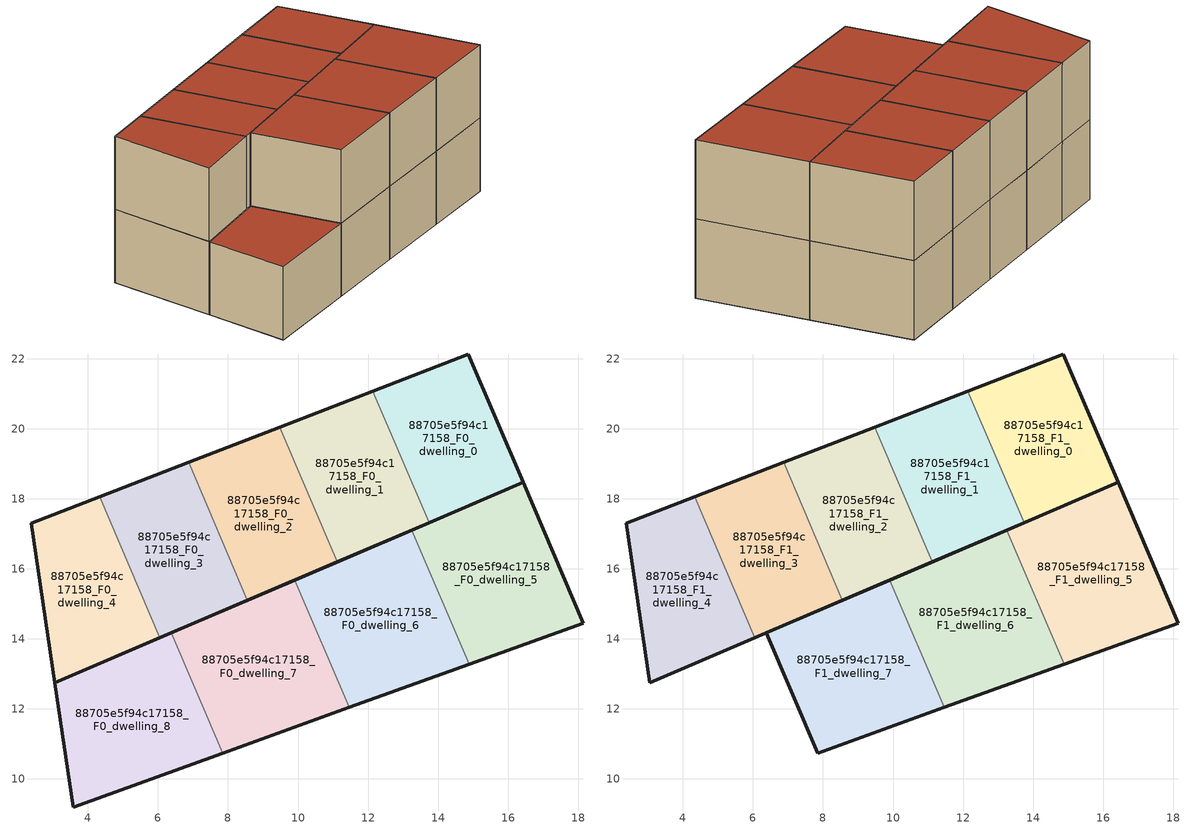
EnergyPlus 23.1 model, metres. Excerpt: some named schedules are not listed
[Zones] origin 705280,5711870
88705e5f94c17158_F0_dwelling_0
 floor ground (EU_floor_Construction): 16.43,18.47 14.87,22.14 12.14,21.08 13.75,17.32 z0
 wall outside (EU_wall_Construction): 12.14,21.08 14.87,22.14 16.43,18.47 13.75,17.32 z0:3
 wall to 88705e5f94c17158_F0_dwelling_1 (EU_wall_Construction): 13.75,17.32 12.14,21.08 z0:3
88705e5f94c17158_F0_dwelling_1
 floor ground (EU_floor_Construction): 13.75,17.32 12.14,21.08 9.48,20.05 11.12,16.2 z0
 wall outside (EU_wall_Construction): 13.75,17.32 11.12,16.2 / 9.48,20.05 12.14,21.08 z0:3
 wall to 88705e5f94c17158_F0_dwelling_2 (EU_wall_Construction): 11.12,16.2 9.48,20.05 z0:3
88705e5f94c17158_F0_dwelling_2
 floor ground (EU_floor_Construction): 11.12,16.2 9.48,20.05 6.88,19.04 8.56,15.11 z0
 wall outside (EU_wall_Construction): 11.12,16.2 8.56,15.11 / 6.88,19.04 9.48,20.05 z0:3
 wall to 88705e5f94c17158_F0_dwelling_3 (EU_wall_Construction): 8.56,15.11 6.88,19.04 z0:3
88705e5f94c17158_F0_dwelling_3
 floor ground (EU_floor_Construction): 8.56,15.11 6.88,19.04 4.33,18.06 6.05,14.04 z0
 wall outside (EU_wall_Construction): 8.56,15.11 6.05,14.04 / 4.33,18.06 6.88,19.04 z0:3
 wall to 88705e5f94c17158_F0_dwelling_4 (EU_wall_Construction): 6.05,14.04 4.33,18.06 z0:3
88705e5f94c17158_F0_dwelling_4
 floor ground (EU_floor_Construction): 6.05,14.04 4.33,18.06 2.38,17.3 3.05,12.75 z0
 wall outside (EU_wall_Construction): 6.05,14.04 3.05,12.75 2.38,17.3 4.33,18.06 z0:3
88705e5f94c17158_F0_dwelling_5
 floor ground (EU_floor_Construction): 18.14,14.46 16.43,18.47 13.25,17.11 14.89,13.28 z0
 wall outside (EU_wall_Construction): 13.25,17.11 16.43,18.47 18.14,14.46 14.89,13.28 z0:3
 wall to 88705e5f94c17158_F0_dwelling_6 (EU_wall_Construction): 14.89,13.28 13.25,17.11 z0:3
88705e5f94c17158_F0_dwelling_6
 floor ground (EU_floor_Construction): 14.89,13.28 13.25,17.11 9.91,15.68 11.46,12.04 z0
 wall outside (EU_wall_Construction): 14.89,13.28 11.46,12.04 / 9.91,15.68 13.25,17.11 z0:3
 wall to 88705e5f94c17158_F0_dwelling_7 (EU_wall_Construction): 11.46,12.04 9.91,15.68 z0:3
88705e5f94c17158_F0_dwelling_7
 floor ground (EU_floor_Construction): 11.46,12.04 9.91,15.68 6.38,14.18 7.85,10.74 z0
 wall outside (EU_wall_Construction): 11.46,12.04 7.85,10.74 / 6.38,14.18 9.91,15.68 z0:3
 wall to 88705e5f94c17158_F0_dwelling_8 (EU_wall_Construction): 7.85,10.74 6.38,14.18 z0:3
88705e5f94c17158_F0_dwelling_8
 floor ground (EU_floor_Construction): 7.85,10.74 6.38,14.18 3.05,12.75 3.57,9.2 z0
 wall outside (EU_wall_Construction): 7.85,10.74 3.57,9.2 3.05,12.75 6.38,14.18 z0:3
 roof outside (EU_roof_Construction): 6.38,14.18 7.85,10.74 3.57,9.2 3.05,12.75 z3
88705e5f94c17158_F1_dwelling_0
 floor to 88705e5f94c17158_F0_dwelling_0 (EU_floor_Construction): 16.43,18.47 14.87,22.14 12.14,21.08 13.75,17.32 z3
 wall outside (EU_wall_Construction): 12.14,21.08 14.87,22.14 16.43,18.47 13.75,17.32 z3:6
 wall to 88705e5f94c17158_F1_dwelling_1 (EU_wall_Construction): 13.75,17.32 12.14,21.08 z3:6
 roof outside (EU_roof_Construction): 14.87,22.14 16.43,18.47 13.75,17.32 12.14,21.08 z6
88705e5f94c17158_F1_dwelling_1
 floor to 88705e5f94c17158_F0_dwelling_1 (EU_floor_Construction): 13.75,17.32 12.14,21.08 9.48,20.05 11.12,16.2 z3
 wall outside (EU_wall_Construction): 13.75,17.32 11.12,16.2 / 9.48,20.05 12.14,21.08 z3:6
 wall to 88705e5f94c17158_F1_dwelling_2 (EU_wall_Construction): 11.12,16.2 9.48,20.05 z3:6
 roof outside (EU_roof_Construction): 12.14,21.08 13.75,17.32 11.12,16.2 9.48,20.05 z6
88705e5f94c17158_F1_dwelling_2
 floor to 88705e5f94c17158_F0_dwelling_2 (EU_floor_Construction): 11.12,16.2 9.48,20.05 6.88,19.04 8.56,15.11 z3
 wall outside (EU_wall_Construction): 11.12,16.2 8.56,15.11 / 6.88,19.04 9.48,20.05 z3:6
 wall to 88705e5f94c17158_F1_dwelling_3 (EU_wall_Construction): 8.56,15.11 6.88,19.04 z3:6
 roof outside (EU_roof_Construction): 9.48,20.05 11.12,16.2 8.56,15.11 6.88,19.04 z6
88705e5f94c17158_F1_dwelling_3
 floor to 88705e5f94c17158_F0_dwelling_3 (EU_floor_Construction): 8.56,15.11 6.88,19.04 4.33,18.06 6.05,14.04 z3
 wall outside (EU_wall_Construction): 8.56,15.11 6.05,14.04 / 4.33,18.06 6.88,19.04 z3:6
 wall to 88705e5f94c17158_F1_dwelling_4 (EU_wall_Construction): 6.05,14.04 4.33,18.06 z3:6
 roof outside (EU_roof_Construction): 6.88,19.04 8.56,15.11 6.05,14.04 4.33,18.06 z6
88705e5f94c17158_F1_dwelling_4
 floor to 88705e5f94c17158_F0_dwelling_4 (EU_floor_Construction): 6.05,14.04 4.33,18.06 2.38,17.3 3.05,12.75 z3
 wall outside (EU_wall_Construction): 6.05,14.04 3.05,12.75 2.38,17.3 4.33,18.06 z3:6
 roof outside (EU_roof_Construction): 4.33,18.06 6.05,14.04 3.05,12.75 2.38,17.3 z6
88705e5f94c17158_F1_dwelling_5
 floor to 88705e5f94c17158_F0_dwelling_5 (EU_floor_Construction): 18.14,14.46 16.43,18.47 13.25,17.11 14.89,13.28 z3
 wall outside (EU_wall_Construction): 13.25,17.11 16.43,18.47 18.14,14.46 14.89,13.28 z3:6
 wall to 88705e5f94c17158_F1_dwelling_6 (EU_wall_Construction): 14.89,13.28 13.25,17.11 z3:6
 roof outside (EU_roof_Construction): 16.43,18.47 18.14,14.46 14.89,13.28 13.25,17.11 z6
88705e5f94c17158_F1_dwelling_6
 floor to 88705e5f94c17158_F0_dwelling_6 (EU_floor_Construction): 14.89,13.28 13.25,17.11 9.91,15.68 11.46,12.04 z3
 wall outside (EU_wall_Construction): 14.89,13.28 11.46,12.04 / 9.91,15.68 13.25,17.11 z3:6
 wall to 88705e5f94c17158_F1_dwelling_7 (EU_wall_Construction): 11.46,12.04 9.91,15.68 z3:6
 roof outside (EU_roof_Construction): 13.25,17.11 14.89,13.28 11.46,12.04 9.91,15.68 z6
88705e5f94c17158_F1_dwelling_7
 floor to 88705e5f94c17158_F0_dwelling_7 (EU_floor_Construction): 11.46,12.04 9.91,15.68 6.38,14.18 7.85,10.74 z3
 wall outside (EU_wall_Construction): 11.46,12.04 7.85,10.74 6.38,14.18 9.91,15.68 z3:6
 roof outside (EU_roof_Construction): 9.91,15.68 11.46,12.04 7.85,10.74 6.38,14.18 z6
[Building]
EU S2 Campaign: North Axis=0; Terrain=City; Solar Distribution=FullExterior
[Site:Location]
London: Latitude=51.5; Longitude=-0.5; Time Zone=0; Elevation=25
[SizingPeriod:WeatherFileDays]
AnnualSizingPeriod: Begin Month=1; Begin Day of Month=1; End Month=12; End Day of Month=31; Day of Week for Start Day=Monday; Use Weather File Daylight Saving Period=No; Use Weather File Rain and Snow Indicators=No
[MATERIAL]
EU_InternalMass_Material: Roughness=MediumRough; Thickness=0.1; Conductivity=1; Density=1800; Specific Heat=900; Thermal Absorptance=0.9; Solar Absorptance=0.7; Visible Absorptance=0.7
[MATERIAL:NOMASS] Roughness=MediumRough; Thermal Absorptance=0.9; Solar Absorptance=0.7; Visible Absorptance=0.7
Name | Thermal Resistance
EU_wall_NoMass | 1.04674
EU_roof_NoMass | 4.32442
EU_floor_NoMass | 2.04616
[CONSTRUCTION]
EU_wall_Construction: EU_wall_NoMass
EU_roof_Construction: EU_roof_NoMass
EU_floor_Construction: EU_floor_NoMass
EU_InternalMass_Construction: EU_InternalMass_Material
[ZONE] Type=1; Multiplier=1; Ceiling Height=autocalculate; Floor Area=autocalculate; Part of Total Floor Area=Yes
Name | Volume
88705e5f94c17158_F0_dwelling_0; 88705e5f94c17158_F1_dwelling_0 | 35.4133
88705e5f94c17158_F0_dwelling_1; 88705e5f94c17158_F1_dwelling_1 | 35.4207
88705e5f94c17158_F0_dwelling_2; 88705e5f94c17158_F1_dwelling_2 | 35.4163
88705e5f94c17158_F0_dwelling_3; 88705e5f94c17158_F1_dwelling_3 | 35.4097
88705e5f94c17158_F0_dwelling_4; 88705e5f94c17158_F1_dwelling_4 | 35.4221
88705e5f94c17158_F0_dwelling_5; 88705e5f94c17158_F1_dwelling_5 | 44.2603
88705e5f94c17158_F0_dwelling_6; 88705e5f94c17158_F1_dwelling_6 | 44.2727
88705e5f94c17158_F0_dwelling_7; 88705e5f94c17158_F1_dwelling_7 | 44.2683
88705e5f94c17158_F0_dwelling_8 | 44.2698
[INTERNALMASS] Construction=EU_InternalMass_Construction
Name | Zone or ZoneList | Surface Area
88705e5f94c17158_F0_dwelling_0_EU_InternalMass | 88705e5f94c17158_F0_dwelling_0 | 11.8043
88705e5f94c17158_F0_dwelling_1_EU_InternalMass | 88705e5f94c17158_F0_dwelling_1 | 11.807
88705e5f94c17158_F0_dwelling_2_EU_InternalMass | 88705e5f94c17158_F0_dwelling_2 | 11.8051
88705e5f94c17158_F0_dwelling_3_EU_InternalMass | 88705e5f94c17158_F0_dwelling_3 | 11.8032
88705e5f94c17158_F0_dwelling_4_EU_InternalMass | 88705e5f94c17158_F0_dwelling_4 | 11.8076
88705e5f94c17158_F0_dwelling_5_EU_InternalMass | 88705e5f94c17158_F0_dwelling_5 | 14.753
88705e5f94c17158_F0_dwelling_6_EU_InternalMass | 88705e5f94c17158_F0_dwelling_6 | 14.7576
88705e5f94c17158_F0_dwelling_7_EU_InternalMass | 88705e5f94c17158_F0_dwelling_7 | 14.7561
88705e5f94c17158_F0_dwelling_8_EU_InternalMass | 88705e5f94c17158_F0_dwelling_8 | 14.7567
88705e5f94c17158_F1_dwelling_0_EU_InternalMass | 88705e5f94c17158_F1_dwelling_0 | 14.7573
88705e5f94c17158_F1_dwelling_1_EU_InternalMass | 88705e5f94c17158_F1_dwelling_1 | 14.7562
88705e5f94c17158_F1_dwelling_2_EU_InternalMass | 88705e5f94c17158_F1_dwelling_2 | 14.7557
88705e5f94c17158_F1_dwelling_3_EU_InternalMass | 88705e5f94c17158_F1_dwelling_3 | 14.7541
88705e5f94c17158_F1_dwelling_4_EU_InternalMass | 88705e5f94c17158_F1_dwelling_4 | 14.7547
88705e5f94c17158_F1_dwelling_5_EU_InternalMass | 88705e5f94c17158_F1_dwelling_5 | 14.7574
88705e5f94c17158_F1_dwelling_6_EU_InternalMass | 88705e5f94c17158_F1_dwelling_6 | 14.7554
88705e5f94c17158_F1_dwelling_7_EU_InternalMass | 88705e5f94c17158_F1_dwelling_7 | 14.7547
[OTHEREQUIPMENT] Fuel Type=Electricity; Design Level Calculation Method=Watts/Area; Power per Zone Floor Area=1; Fraction Latent=0; Fraction Radiant=0; Fraction Lost=0; Carbon Dioxide Generation Rate=0; EndUse Subcategory=EU_Step8_InternalGains
Name | Zone or ZoneList or Space or SpaceList | Schedule
EU_Step8_InternalGain_88705e5f94c17158_F0_dwelling_0_f000 | 88705e5f94c17158_F0_dwelling_0 | EU_Step8_GainSchedule_88705e5f94c17158_F0_dwelling_0_f000
EU_Step8_InternalGain_88705e5f94c17158_F0_dwelling_1_f000 | 88705e5f94c17158_F0_dwelling_1 | EU_Step8_GainSchedule_88705e5f94c17158_F0_dwelling_1_f000
EU_Step8_InternalGain_88705e5f94c17158_F0_dwelling_2_f000 | 88705e5f94c17158_F0_dwelling_2 | EU_Step8_GainSchedule_88705e5f94c17158_F0_dwelling_2_f000
EU_Step8_InternalGain_88705e5f94c17158_F0_dwelling_3_f000 | 88705e5f94c17158_F0_dwelling_3 | EU_Step8_GainSchedule_88705e5f94c17158_F0_dwelling_3_f000
EU_Step8_InternalGain_88705e5f94c17158_F0_dwelling_4_f000 | 88705e5f94c17158_F0_dwelling_4 | EU_Step8_GainSchedule_88705e5f94c17158_F0_dwelling_4_f000
EU_Step8_InternalGain_88705e5f94c17158_F0_dwelling_5_f000 | 88705e5f94c17158_F0_dwelling_5 | EU_Step8_GainSchedule_88705e5f94c17158_F0_dwelling_5_f000
EU_Step8_InternalGain_88705e5f94c17158_F0_dwelling_6_f000 | 88705e5f94c17158_F0_dwelling_6 | EU_Step8_GainSchedule_88705e5f94c17158_F0_dwelling_6_f000
EU_Step8_InternalGain_88705e5f94c17158_F0_dwelling_7_f000 | 88705e5f94c17158_F0_dwelling_7 | EU_Step8_GainSchedule_88705e5f94c17158_F0_dwelling_7_f000
EU_Step8_InternalGain_88705e5f94c17158_F0_dwelling_8_f000 | 88705e5f94c17158_F0_dwelling_8 | EU_Step8_GainSchedule_88705e5f94c17158_F0_dwelling_8_f000
EU_Step8_InternalGain_88705e5f94c17158_F1_dwelling_0_f000 | 88705e5f94c17158_F1_dwelling_0 | EU_Step8_GainSchedule_88705e5f94c17158_F1_dwelling_0_f000
EU_Step8_InternalGain_88705e5f94c17158_F1_dwelling_1_f000 | 88705e5f94c17158_F1_dwelling_1 | EU_Step8_GainSchedule_88705e5f94c17158_F1_dwelling_1_f000
EU_Step8_InternalGain_88705e5f94c17158_F1_dwelling_2_f000 | 88705e5f94c17158_F1_dwelling_2 | EU_Step8_GainSchedule_88705e5f94c17158_F1_dwelling_2_f000
EU_Step8_InternalGain_88705e5f94c17158_F1_dwelling_3_f000 | 88705e5f94c17158_F1_dwelling_3 | EU_Step8_GainSchedule_88705e5f94c17158_F1_dwelling_3_f000
EU_Step8_InternalGain_88705e5f94c17158_F1_dwelling_4_f000 | 88705e5f94c17158_F1_dwelling_4 | EU_Step8_GainSchedule_88705e5f94c17158_F1_dwelling_4_f000
EU_Step8_InternalGain_88705e5f94c17158_F1_dwelling_5_f000 | 88705e5f94c17158_F1_dwelling_5 | EU_Step8_GainSchedule_88705e5f94c17158_F1_dwelling_5_f000
EU_Step8_InternalGain_88705e5f94c17158_F1_dwelling_6_f000 | 88705e5f94c17158_F1_dwelling_6 | EU_Step8_GainSchedule_88705e5f94c17158_F1_dwelling_6_f000
EU_Step8_InternalGain_88705e5f94c17158_F1_dwelling_7_f000 | 88705e5f94c17158_F1_dwelling_7 | EU_Step8_GainSchedule_88705e5f94c17158_F1_dwelling_7_f000
[ZONEVENTILATION:DESIGNFLOWRATE] Schedule=EU_AlwaysOn; Design Flow Rate Calculation Method=AirChanges/Hour; Air Changes per Hour=0.488719; Ventilation Type=Natural; Fan Pressure Rise=0; Fan Total Efficiency=1; Constant Term Coefficient=1; Temperature Term Coefficient=0; Velocity Term Coefficient=0; Velocity Squared Term Coefficient=0; Minimum Indoor Temperature=-100; Maximum Indoor Temperature=100; Delta Temperature=-100; Minimum Outdoor Temperature=-100; Maximum Outdoor Temperature=100; Maximum Wind Speed=40
Name | Zone or ZoneList or Space or SpaceList
EU_ConstantAir_88705e5f94c17158_F0_dwelling_0 | 88705e5f94c17158_F0_dwelling_0
EU_ConstantAir_88705e5f94c17158_F0_dwelling_1 | 88705e5f94c17158_F0_dwelling_1
EU_ConstantAir_88705e5f94c17158_F0_dwelling_2 | 88705e5f94c17158_F0_dwelling_2
EU_ConstantAir_88705e5f94c17158_F0_dwelling_3 | 88705e5f94c17158_F0_dwelling_3
EU_ConstantAir_88705e5f94c17158_F0_dwelling_4 | 88705e5f94c17158_F0_dwelling_4
EU_ConstantAir_88705e5f94c17158_F0_dwelling_5 | 88705e5f94c17158_F0_dwelling_5
EU_ConstantAir_88705e5f94c17158_F0_dwelling_6 | 88705e5f94c17158_F0_dwelling_6
EU_ConstantAir_88705e5f94c17158_F0_dwelling_7 | 88705e5f94c17158_F0_dwelling_7
EU_ConstantAir_88705e5f94c17158_F0_dwelling_8 | 88705e5f94c17158_F0_dwelling_8
EU_ConstantAir_88705e5f94c17158_F1_dwelling_0 | 88705e5f94c17158_F1_dwelling_0
EU_ConstantAir_88705e5f94c17158_F1_dwelling_1 | 88705e5f94c17158_F1_dwelling_1
EU_ConstantAir_88705e5f94c17158_F1_dwelling_2 | 88705e5f94c17158_F1_dwelling_2
EU_ConstantAir_88705e5f94c17158_F1_dwelling_3 | 88705e5f94c17158_F1_dwelling_3
EU_ConstantAir_88705e5f94c17158_F1_dwelling_4 | 88705e5f94c17158_F1_dwelling_4
EU_ConstantAir_88705e5f94c17158_F1_dwelling_5 | 88705e5f94c17158_F1_dwelling_5
EU_ConstantAir_88705e5f94c17158_F1_dwelling_6 | 88705e5f94c17158_F1_dwelling_6
EU_ConstantAir_88705e5f94c17158_F1_dwelling_7 | 88705e5f94c17158_F1_dwelling_7
[HVACTEMPLATE:THERMOSTAT] Constant Heating Setpoint=20; Constant Cooling Setpoint=50
EU_HeatOnly_88705e5f94c17158_F0_dwelling_0; EU_HeatOnly_88705e5f94c17158_F0_dwelling_1; EU_HeatOnly_88705e5f94c17158_F0_dwelling_2; EU_HeatOnly_88705e5f94c17158_F0_dwelling_3; EU_HeatOnly_88705e5f94c17158_F0_dwelling_4; EU_HeatOnly_88705e5f94c17158_F0_dwelling_5; EU_HeatOnly_88705e5f94c17158_F0_dwelling_6; EU_HeatOnly_88705e5f94c17158_F0_dwelling_7; EU_HeatOnly_88705e5f94c17158_F0_dwelling_8; EU_HeatOnly_88705e5f94c17158_F1_dwelling_0; EU_HeatOnly_88705e5f94c17158_F1_dwelling_1; EU_HeatOnly_88705e5f94c17158_F1_dwelling_2; EU_HeatOnly_88705e5f94c17158_F1_dwelling_3; EU_HeatOnly_88705e5f94c17158_F1_dwelling_4; EU_HeatOnly_88705e5f94c17158_F1_dwelling_5; EU_HeatOnly_88705e5f94c17158_F1_dwelling_6; EU_HeatOnly_88705e5f94c17158_F1_dwelling_7
[HVACTEMPLATE:ZONE:IDEALLOADSAIRSYSTEM] System Availability Schedule=EU_AlwaysOn; Maximum Heating Supply Air Temperature=50; Minimum Cooling Supply Air Temperature=13; Maximum Heating Supply Air Humidity Ratio=0.0156; Minimum Cooling Supply Air Humidity Ratio=0.0077; Heating Limit=NoLimit; Cooling Limit=NoLimit; Heating Availability Schedule=EU_AlwaysOn; Cooling Availability Schedule=EU_CoolingOff; Dehumidification Control Type=ConstantSensibleHeatRatio; Cooling Sensible Heat Ratio=0.7; Dehumidification Setpoint=60; Humidification Control Type=None; Humidification Setpoint=30; Outdoor Air Method=None; Outdoor Air Flow Rate per Person=0.00944; Outdoor Air Flow Rate per Zone Floor Area=0; Outdoor Air Flow Rate per Zone=0; Demand Controlled Ventilation Type=None; Outdoor Air Economizer Type=NoEconomizer; Heat Recovery Type=None; Sensible Heat Recovery Effectiveness=0.7; Latent Heat Recovery Effectiveness=0.65
Name | Template Thermostat
88705e5f94c17158_F0_dwelling_0 | EU_HeatOnly_88705e5f94c17158_F0_dwelling_0
88705e5f94c17158_F0_dwelling_1 | EU_HeatOnly_88705e5f94c17158_F0_dwelling_1
88705e5f94c17158_F0_dwelling_2 | EU_HeatOnly_88705e5f94c17158_F0_dwelling_2
88705e5f94c17158_F0_dwelling_3 | EU_HeatOnly_88705e5f94c17158_F0_dwelling_3
88705e5f94c17158_F0_dwelling_4 | EU_HeatOnly_88705e5f94c17158_F0_dwelling_4
88705e5f94c17158_F0_dwelling_5 | EU_HeatOnly_88705e5f94c17158_F0_dwelling_5
88705e5f94c17158_F0_dwelling_6 | EU_HeatOnly_88705e5f94c17158_F0_dwelling_6
88705e5f94c17158_F0_dwelling_7 | EU_HeatOnly_88705e5f94c17158_F0_dwelling_7
88705e5f94c17158_F0_dwelling_8 | EU_HeatOnly_88705e5f94c17158_F0_dwelling_8
88705e5f94c17158_F1_dwelling_0 | EU_HeatOnly_88705e5f94c17158_F1_dwelling_0
88705e5f94c17158_F1_dwelling_1 | EU_HeatOnly_88705e5f94c17158_F1_dwelling_1
88705e5f94c17158_F1_dwelling_2 | EU_HeatOnly_88705e5f94c17158_F1_dwelling_2
88705e5f94c17158_F1_dwelling_3 | EU_HeatOnly_88705e5f94c17158_F1_dwelling_3
88705e5f94c17158_F1_dwelling_4 | EU_HeatOnly_88705e5f94c17158_F1_dwelling_4
88705e5f94c17158_F1_dwelling_5 | EU_HeatOnly_88705e5f94c17158_F1_dwelling_5
88705e5f94c17158_F1_dwelling_6 | EU_HeatOnly_88705e5f94c17158_F1_dwelling_6
88705e5f94c17158_F1_dwelling_7 | EU_HeatOnly_88705e5f94c17158_F1_dwelling_7
[SIZING:ZONE] Zone Cooling Design Supply Air Temperature Input Method=SupplyAirTemperature; Zone Cooling Design Supply Air Temperature=13; Zone Heating Design Supply Air Temperature Input Method=SupplyAirTemperature; Zone Heating Design Supply Air Temperature=50; Zone Cooling Design Supply Air Humidity Ratio=0.008; Zone Heating Design Supply Air Humidity Ratio=0.008; Cooling Design Air Flow Method=DesignDay; Cooling Design Air Flow Rate=0; Cooling Minimum Air Flow per Zone Floor Area=0.000762; Cooling Minimum Air Flow=0; Cooling Minimum Air Flow Fraction=0.2; Heating Design Air Flow Method=DesignDay; Heating Design Air Flow Rate=0; Heating Maximum Air Flow per Zone Floor Area=0.002032; Heating Maximum Air Flow=0.141576; Heating Maximum Air Flow Fraction=0.3; Account for Dedicated Outdoor Air System=No; Dedicated Outdoor Air System Control Strategy=NeutralSupplyAir; Dedicated Outdoor Air Low Setpoint Temperature for Design=autosize; Dedicated Outdoor Air High Setpoint Temperature for Design=autosize; Zone Load Sizing Method=Sensible Load Only No Latent Load; Zone Latent Cooling Design Supply Air Humidity Ratio Input Method=HumidityRatioDifference; Zone Cooling Design Supply Air Humidity Ratio Difference=0.005; Zone Latent Heating Design Supply Air Humidity Ratio Input Method=HumidityRatioDifference; Zone Humidification Design Supply Air Humidity Ratio Difference=0.005
88705e5f94c17158_F0_dwelling_0; 88705e5f94c17158_F0_dwelling_1; 88705e5f94c17158_F0_dwelling_2; 88705e5f94c17158_F0_dwelling_3; 88705e5f94c17158_F0_dwelling_4; 88705e5f94c17158_F0_dwelling_5; 88705e5f94c17158_F0_dwelling_6; 88705e5f94c17158_F0_dwelling_7; 88705e5f94c17158_F0_dwelling_8; 88705e5f94c17158_F1_dwelling_0; 88705e5f94c17158_F1_dwelling_1; 88705e5f94c17158_F1_dwelling_2; 88705e5f94c17158_F1_dwelling_3; 88705e5f94c17158_F1_dwelling_4; 88705e5f94c17158_F1_dwelling_5; 88705e5f94c17158_F1_dwelling_6; 88705e5f94c17158_F1_dwelling_7
